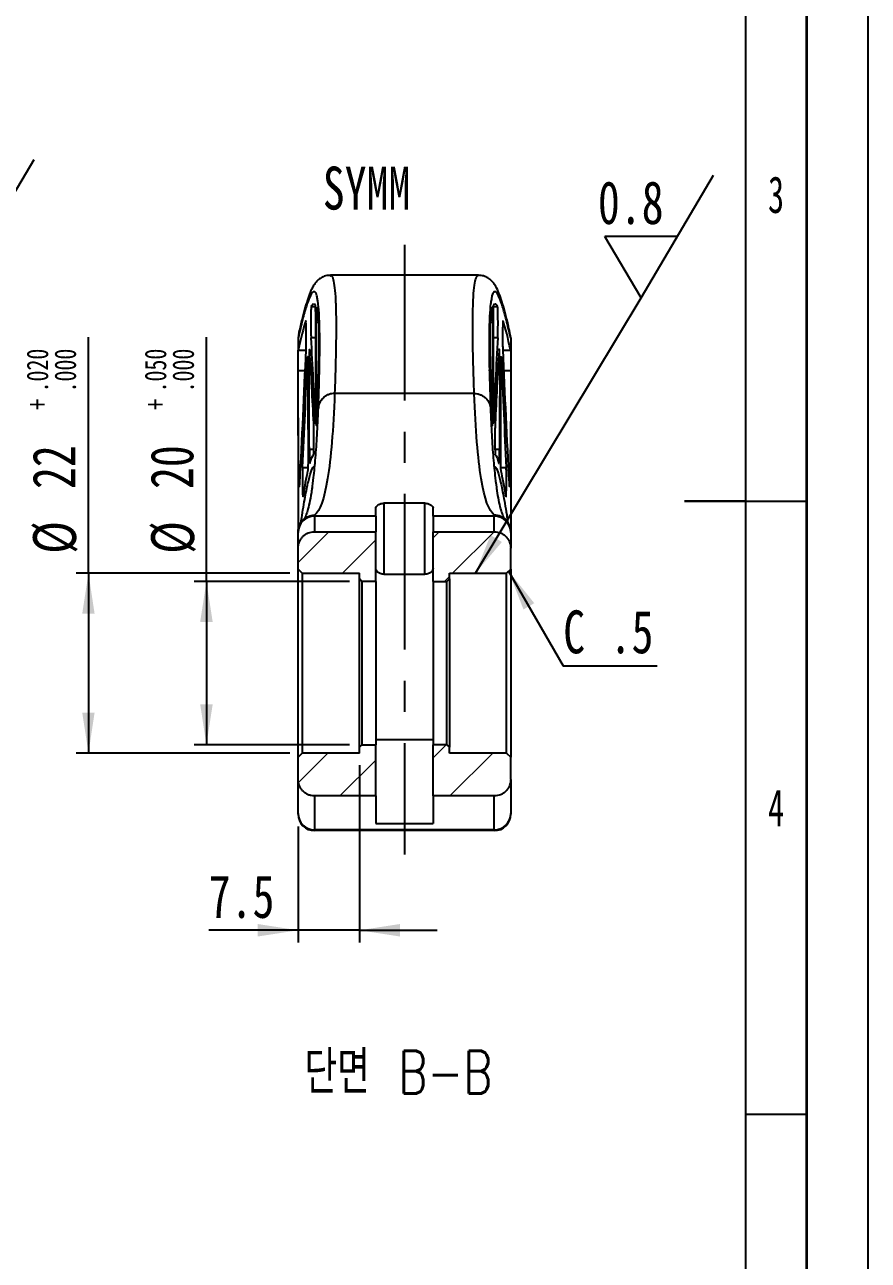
# Model space of a CAD drawing. Header units: millimetres. Extents: x 0 to 420, y -75 to 415.
# Drawn here: x 351.2 to 420, y 87.6 to 188.4 of the extents above; entities that cross this region are included whole.
import ezdxf

# ---------------------------------------------------------------- set-up
doc = ezdxf.new("R2010")
doc.units = ezdxf.units.MM
doc.linetypes.add('CENTERX2', pattern=[20.32, 12.7, -2.54, 2.54, -2.54])
for name, color, linetype in [('SLD-0', 179, 'Continuous'), ('가는실선', 7, 'Continuous'), ('중심선', 1, 'CENTERX2'), ('치수선', 104, 'Continuous')]:
    doc.layers.add(name, color=color, linetype=linetype)
for name, color, linetype, lineweight in [('도면층1', 4, 'Continuous', 35), ('도면층2', 3, 'Continuous', 25), ('도면층3', 5, 'Continuous', 25)]:
    doc.layers.add(name, color=color, linetype=linetype, lineweight=lineweight)
doc.styles.add('SLDTEXTSTYLE0', font='TXT', dxfattribs={"width": 0.75})
doc.styles.add('SLDTEXTSTYLE6', font='TXT', dxfattribs={"width": 0.638186})
doc.styles.add('SLDTEXTSTYLE7', font='TXT', dxfattribs={"width": 0.75, "bigfont": 'bigfont'})
doc.dimstyles.new('SLDDIMSTYLE3', dxfattribs={"dimtxt": 3.5, "dimasz": 3.302, "dimexe": 0, "dimexo": 0.0625, "dimgap": 0.875, "dimtad": 1, "dimdec": 3, "dimlfac": 1.5, "dimrnd": 1e-09, "dimzin": 12, "dimdsep": 46, "dimtxsty": 'SLDTEXTSTYLE0', "dimsah": 1, "dimcen": 0.09, "dimadec": 0, "dimazin": 3, "dimtfac": 1, "dimtdec": 3, "dimtmove": 0, "dimatfit": 0, "dimfxl": 1, "dimfrac": 2, "dimtolj": 1, "dimtzin": 12, "dimarcsym": 0})
doc.dimstyles.new('SLDDIMSTYLE6', dxfattribs={"dimtxt": 0.18, "dimasz": 3.302, "dimexe": 0, "dimexo": 0.0625, "dimgap": 0, "dimtad": 0, "dimtih": 1, "dimtoh": 1, "dimdec": 0, "dimrnd": 1e-09, "dimzin": 0, "dimdsep": 46, "dimtxsty": 'Standard', "dimsah": 1, "dimcen": 0.09, "dimadec": 0, "dimazin": 0, "dimtfac": 3.302, "dimtdec": 0, "dimtofl": 0, "dimtmove": 0, "dimatfit": 3, "dimfxl": 1, "dimfrac": 2, "dimtolj": 1, "dimtzin": 0, "dimarcsym": 0})
doc.dimstyles.new('SLDDIMSTYLE7', dxfattribs={"dimtxt": 3.5, "dimasz": 3.302, "dimexe": 0, "dimexo": 0.0625, "dimgap": 0.875, "dimtad": 1, "dimdec": 3, "dimlfac": 1.5, "dimrnd": 1e-09, "dimzin": 12, "dimdsep": 46, "dimtxsty": 'SLDTEXTSTYLE0', "dimsah": 1, "dimcen": 0.09, "dimadec": 0, "dimazin": 3, "dimtol": 1, "dimtp": 0.02, "dimtfac": 1, "dimtdec": 3, "dimtofl": 0, "dimtmove": 0, "dimatfit": 3, "dimfxl": 1, "dimfrac": 2, "dimtolj": 1, "dimtzin": 4, "dimarcsym": 0})
doc.dimstyles.new('SLDDIMSTYLE8', dxfattribs={"dimtxt": 3.5, "dimasz": 3.302, "dimexe": 0, "dimexo": 0.0625, "dimgap": 0.875, "dimtad": 1, "dimdec": 3, "dimlfac": 1.5, "dimrnd": 1e-09, "dimzin": 12, "dimdsep": 46, "dimtxsty": 'SLDTEXTSTYLE0', "dimsah": 1, "dimcen": 0.09, "dimadec": 0, "dimazin": 3, "dimtol": 1, "dimtp": 0.05, "dimtfac": 1, "dimtdec": 3, "dimtofl": 0, "dimtmove": 0, "dimatfit": 3, "dimfxl": 1, "dimfrac": 2, "dimtolj": 1, "dimtzin": 4, "dimarcsym": 0})

# ---------------------------------------------------------------- blocks, each defined once
blk = doc.blocks.new('SW_SFSYMBOL_0')
at = {"layer": '가는실선', "color": 0}
for p, q in [((0, 0), (5.9, 10)), ((0, 0), (-2.95, 5)), ((2.95, 5), (-2.95, 5))]:
    blk.add_line(p, q, dxfattribs=at)
at = {"layer": '가는실선', "color": 0, "insert": (-3.52, 9.51), "char_height": 3.5, "attachment_point": 1, "style": 'SLDTEXTSTYLE0'}
blk.add_mtext('0.8', dxfattribs=at)
blk = doc.blocks.new('_D_26')
at = {"layer": '치수선', "transparency": 16777216}
for p, q in [((378.5, 127.96), (378.5, 113.5)), ((373.5, 122.96), (373.5, 113.5)), ((373.5, 114.5), (366.21, 114.5)), ((378.5, 114.5), (373.5, 114.5)), ((378.5, 114.5), (384.85, 114.5))]:
    blk.add_line(p, q, dxfattribs=at)
for points in [[(373.5, 114.5), (370.2, 115.01), (370.2, 113.99)], [(378.5, 114.5), (381.8, 113.99), (381.8, 115.01)]]:
    blk.add_solid(points, dxfattribs=at)
at = {"layer": '치수선', "transparency": 16777216, "insert": (366.21, 119.01), "char_height": 3.5, "attachment_point": 1, "style": 'SLDTEXTSTYLE0'}
blk.add_mtext('7.5', dxfattribs=at)
blk = doc.blocks.new('_D_27')
at = {"layer": '치수선', "transparency": 16777216}
for p, q in [((356.4, 143.63), (356.4, 162.9)), ((372.83, 143.63), (355.4, 143.63)), ((356.4, 143.63), (356.4, 128.96)), ((372.83, 128.96), (355.4, 128.96))]:
    blk.add_line(p, q, dxfattribs=at)
for points in [[(356.4, 143.63), (355.89, 140.33), (356.9, 140.33)], [(356.4, 128.96), (356.9, 132.26), (355.89, 132.26)]]:
    blk.add_solid(points, dxfattribs=at)
at = {"layer": '치수선', "transparency": 16777216, "attachment_point": 1, "rotation": 90, "style": 'SLDTEXTSTYLE0'}
for s, insert, char_height in [('.020', (351.36, 158.38), 1.75), ('.000', (353.63, 158.38), 1.75), ('+', (351.36, 156.96), 1.75), ('22', (351.83, 150.5), 3.5), ('%%c', (351.88, 145.22), 3.5)]:
    blk.add_mtext(s, dxfattribs=dict(at, insert=insert, char_height=char_height))
blk = doc.blocks.new('_D_28')
at = {"layer": '치수선', "transparency": 16777216}
for p, q in [((366.02, 142.96), (366.02, 162.9)), ((377.7, 142.96), (365.02, 142.96)), ((366.02, 142.96), (366.02, 129.63)), ((377.7, 129.63), (365.02, 129.63))]:
    blk.add_line(p, q, dxfattribs=at)
for points in [[(366.02, 142.96), (365.51, 139.66), (366.53, 139.66)], [(366.02, 129.63), (366.53, 132.93), (365.51, 132.93)]]:
    blk.add_solid(points, dxfattribs=at)
at = {"layer": '치수선', "transparency": 16777216, "attachment_point": 1, "rotation": 90, "style": 'SLDTEXTSTYLE0'}
for s, insert, char_height in [('.050', (360.99, 158.38), 1.75), ('.000', (363.25, 158.38), 1.75), ('+', (360.99, 156.96), 1.75), ('20', (361.45, 150.5), 3.5), ('%%c', (361.51, 145.22), 3.5)]:
    blk.add_mtext(s, dxfattribs=dict(at, insert=insert, char_height=char_height))
blk = doc.blocks.new('SW_CHAMFER_DIMENSION_1')
at = {"layer": '치수선', "color": 0}
for p, q in [((-4.45, 7.71), (0, 0)), ((0, 0), (7.67, 0))]:
    blk.add_line(p, q, dxfattribs=at)
blk.add_solid([(-4.45, 7.71), (-3.24, 4.59), (-2.36, 5.1)], dxfattribs=at)
at = {"layer": '치수선', "color": 0, "char_height": 3.5, "attachment_point": 1, "style": 'SLDTEXTSTYLE0'}
for s, insert in [('C', (0, 4.51)), ('.5', (3.79, 4.51))]:
    blk.add_mtext(s, dxfattribs=dict(at, insert=insert))
blk = doc.blocks.new('SW_SFSYMBOL_1')
at = {"layer": '가는실선', "color": 0}
for p, q in [((0, 0), (5.9, 10)), ((0, 0), (-2.95, 5)), ((2.95, 5), (-2.95, 5))]:
    blk.add_line(p, q, dxfattribs=at)
at = {"layer": '가는실선', "color": 0, "insert": (-3.52, 9.51), "char_height": 3.5, "attachment_point": 1, "style": 'SLDTEXTSTYLE0'}
blk.add_mtext('0.8', dxfattribs=at)

msp = doc.modelspace()

# ---------------------------------------------------------------- hatches: boundary and pattern name
at = {"layer": '도면층3', "linetype": 'Continuous', "lineweight": 18}
h = msp.add_hatch(dxfattribs=at)
h.set_pattern_fill('ANSI31', color=256, angle=3e-322, style=0)
edge = h.paths.add_edge_path(flags=0)
edge.add_line((373.50121, 145.677033), (373.50121, 143.961279))
edge.add_line((373.50121, 143.961279), (373.834543, 143.627945))
edge.add_line((373.834543, 143.627945), (378.50121, 143.627945))
edge.add_line((378.50121, 143.627945), (378.50121, 143.161279))
edge.add_line((378.50121, 143.161279), (378.70121, 142.961279))
edge.add_line((378.70121, 142.961279), (379.834543, 142.961279))
edge.add_line((379.834543, 142.961279), (379.834543, 147.017096))
edge.add_line((379.834543, 147.017096), (374.834543, 147.017096))
edge.add_spline(control_points=[(374.834543, 147.017096), (374.742991, 147.017096), (374.650952, 147.007516), (374.561361, 146.988668), (374.469681, 146.969381), (374.379557, 146.940171), (374.293986, 146.902029), (374.157038, 146.840988), (374.028811, 146.755276), (373.919966, 146.652156), (373.810685, 146.548624), (373.717889, 146.424665), (373.649227, 146.2907), (373.580478, 146.156561), (373.534006, 146.00867), (373.513604, 145.859327), (373.50536, 145.798982), (373.50121, 145.737938), (373.50121, 145.677033)], knot_values=[0.0122312865, 0.0122312865, 0.0122312865, 0.0122312865, 0.0126459789, 0.0126459789, 0.0126459789, 0.0130675717, 0.0130675717, 0.0130675717, 0.0137482772, 0.0137482772, 0.0137482772, 0.0144317201, 0.0144317201, 0.0144317201, 0.0151160153, 0.0151160153, 0.0151160153, 0.0153910979, 0.0153910979, 0.0153910979, 0.0153910979], weights=[1, 1, 1, 1, 1, 1, 1, 1, 1, 1, 1, 1, 1, 1, 1, 1, 1, 1, 1], degree=3, periodic=0)
h = msp.add_hatch(dxfattribs=at)
h.set_pattern_fill('ANSI31', color=256, angle=3e-322, style=0)
edge = h.paths.add_edge_path(flags=0)
edge.add_line((390.50121, 143.627945), (390.834543, 143.961279))
edge.add_line((390.834543, 143.961279), (390.834543, 145.677033))
edge.add_spline(control_points=[(390.834543, 145.677033), (390.834543, 145.684901), (390.834474, 145.692769), (390.834336, 145.700635), (390.831705, 145.850759), (390.803234, 146.002491), (390.751219, 146.143339), (390.699455, 146.283508), (390.622957, 146.416728), (390.527909, 146.532021), (390.433161, 146.646949), (390.317381, 146.747198), (390.190019, 146.824429), (390.062642, 146.90167), (389.920168, 146.958), (389.774392, 146.988668), (389.684801, 147.007516), (389.592762, 147.017096), (389.50121, 147.017096)], knot_values=[0.0099003746, 0.0099003746, 0.0099003746, 0.0099003746, 0.0099356427, 0.0099356427, 0.0099356427, 0.0106173126, 0.0106173126, 0.0106173126, 0.0112956394, 0.0112956394, 0.0112956394, 0.011971823, 0.011971823, 0.011971823, 0.0126481482, 0.0126481482, 0.0126481482, 0.0130601342, 0.0130601342, 0.0130601342, 0.0130601342], weights=[1, 1, 1, 1, 1, 1, 1, 1, 1, 1, 1, 1, 1, 1, 1, 1, 1, 1, 1], degree=3, periodic=0)
edge.add_line((389.50121, 147.017096), (384.50121, 147.017096))
edge.add_line((384.50121, 147.017096), (384.50121, 142.961279))
edge.add_line((384.50121, 142.961279), (385.634543, 142.961279))
edge.add_line((385.634543, 142.961279), (385.834543, 143.161279))
edge.add_line((385.834543, 143.161279), (385.834543, 143.627945))
edge.add_line((385.834543, 143.627945), (390.50121, 143.627945))
h = msp.add_hatch(dxfattribs=at)
h.set_pattern_fill('ANSI31', color=256, angle=3e-322, style=0)
edge = h.paths.add_edge_path(flags=0)
edge.add_line((373.50121, 128.627945), (373.50121, 126.809378))
edge.add_spline(control_points=[(373.50121, 126.809378), (373.50121, 126.703197), (373.513666, 126.596309), (373.538111, 126.49298), (373.559614, 126.402094), (373.590605, 126.31295), (373.630171, 126.22835), (373.693414, 126.093127), (373.780329, 125.966736), (373.884213, 125.85953), (373.986884, 125.753577), (374.10889, 125.663552), (374.240571, 125.597012), (374.371783, 125.530709), (374.51616, 125.485958), (374.661897, 125.466632), (374.719071, 125.45905), (374.776869, 125.455233), (374.834543, 125.455233)], knot_values=[0.0122339544, 0.0122339544, 0.0122339544, 0.0122339544, 0.0127154776, 0.0127154776, 0.0127154776, 0.0131357564, 0.0131357564, 0.0131357564, 0.0138132658, 0.0138132658, 0.0138132658, 0.0144828292, 0.0144828292, 0.0144828292, 0.0151500957, 0.0151500957, 0.0151500957, 0.0154105248, 0.0154105248, 0.0154105248, 0.0154105248], weights=[1, 1, 1, 1, 1, 1, 1, 1, 1, 1, 1, 1, 1, 1, 1, 1, 1, 1, 1], degree=3, periodic=0)
edge.add_line((374.834543, 125.455233), (379.834543, 125.455233))
edge.add_line((379.834543, 125.455233), (379.834543, 129.627945))
edge.add_line((379.834543, 129.627945), (378.70121, 129.627945))
edge.add_line((378.70121, 129.627945), (378.50121, 129.427945))
edge.add_line((378.50121, 129.427945), (378.50121, 128.961279))
edge.add_line((378.50121, 128.961279), (373.834543, 128.961279))
edge.add_line((373.834543, 128.961279), (373.50121, 128.627945))
h = msp.add_hatch(dxfattribs=at)
h.set_pattern_fill('ANSI31', color=256, angle=3e-322, style=0)
edge = h.paths.add_edge_path(flags=0)
edge.add_spline(control_points=[(389.50121, 125.455233), (389.593889, 125.455233), (389.687081, 125.465159), (389.777685, 125.484662), (389.924336, 125.51623), (390.067483, 125.574067), (390.195043, 125.653008), (390.324021, 125.732828), (390.440737, 125.836464), (390.535558, 125.954852), (390.630339, 126.073188), (390.705919, 126.209525), (390.75637, 126.352498), (390.789257, 126.445695), (390.812119, 126.543033), (390.824212, 126.641119), (390.831087, 126.696889), (390.834543, 126.753186), (390.834543, 126.809378)], knot_values=[0.010229862, 0.010229862, 0.010229862, 0.010229862, 0.0106495044, 0.0106495044, 0.0106495044, 0.0113303148, 0.0113303148, 0.0113303148, 0.0120187394, 0.0120187394, 0.0120187394, 0.012706654, 0.012706654, 0.012706654, 0.0131513845, 0.0131513845, 0.0131513845, 0.0134049027, 0.0134049027, 0.0134049027, 0.0134049027], weights=[1, 1, 1, 1, 1, 1, 1, 1, 1, 1, 1, 1, 1, 1, 1, 1, 1, 1, 1], degree=3, periodic=0)
edge.add_line((390.834543, 126.809378), (390.834543, 128.627945))
edge.add_line((390.834543, 128.627945), (390.50121, 128.961279))
edge.add_line((390.50121, 128.961279), (385.834543, 128.961279))
edge.add_line((385.834543, 128.961279), (385.834543, 129.427945))
edge.add_line((385.834543, 129.427945), (385.634543, 129.627945))
edge.add_line((385.634543, 129.627945), (384.50121, 129.627945))
edge.add_line((384.50121, 129.627945), (384.50121, 125.455233))
edge.add_line((384.50121, 125.455233), (389.50121, 125.455233))

# ---------------------------------------------------------------- linework, layer by layer
at = {"color": 7, "linetype": 'Continuous', "lineweight": 25}
for p, q in [((376.122057, 167.89307), (376.127334, 167.894176)), ((388.208288, 167.93755), (376.127334, 167.93755)), ((388.208288, 167.895348), (388.213769, 167.894272)), ((374.567558, 165.394945), (374.919887, 165.394945)), ((374.910608, 165.534663), (374.795756, 165.578711)), ((389.415645, 165.394945), (389.768195, 165.394945)), ((389.540009, 165.578607), (389.425145, 165.534663)), ((375.188851, 164.072956), (374.978402, 164.072956)), ((389.357352, 164.072956), (389.146918, 164.072956)), ((373.549028, 163.114743), (373.50121, 162.838462)), ((373.50121, 162.829011), (373.50121, 161.822774)), ((374.932631, 162.844683), (374.55518, 162.844683)), ((389.780574, 162.844683), (389.403122, 162.844683)), ((390.834543, 162.838462), (390.786522, 163.11592)), ((390.834543, 162.829011), (390.834543, 161.822774)), ((373.50121, 161.81984), (373.50121, 161.822774)), ((373.50121, 160.151711), (373.50121, 161.81984)), ((373.50121, 161.81984), (374.145634, 161.81984)), ((375.260164, 161.899229), (375.259849, 161.900834)), ((389.075895, 161.915895), (389.075589, 161.899229)), ((390.19012, 161.81984), (390.834543, 161.81984)), ((390.834543, 161.81984), (390.834543, 161.822774)), ((390.834543, 161.81984), (390.834543, 160.151711)), ((374.526754, 160.416163), (374.392373, 160.416163)), ((389.943381, 160.416163), (389.808999, 160.416163)), ((373.50121, 156.300937), (373.50121, 160.151711)), ((374.073269, 160.151711), (373.50121, 160.151711)), ((390.834543, 160.151711), (390.262484, 160.151711)), ((390.834543, 160.151711), (390.834543, 156.300937)), ((387.858851, 158.294612), (376.476902, 158.294612)), ((373.50121, 156.300937), (373.50121, 147.028403)), ((374.973385, 157.074288), (375.055336, 157.074288)), ((389.280417, 157.074288), (389.362369, 157.074288)), ((390.834543, 156.300937), (390.834543, 147.028403)), ((374.413657, 153.756191), (374.779445, 153.756191)), ((389.556302, 153.756191), (389.922096, 153.756191)), ((373.86361, 152.250152), (374.321998, 152.250152)), ((374.45033, 152.580163), (374.453842, 152.579379)), ((389.881911, 152.579379), (389.885399, 152.588599)), ((390.013012, 152.250152), (390.472144, 152.250152)), ((373.552414, 151.681736), (373.670737, 151.681736)), ((390.665016, 151.681736), (390.783339, 151.681736)), ((373.89223, 149.870026), (373.902058, 149.880027)), ((383.834543, 149.338406), (380.50121, 149.338406)), ((380.50121, 149.338406), (380.50121, 143.541886)), ((383.834543, 143.541886), (383.834543, 149.338406)), ((390.433695, 149.880027), (390.443523, 149.869092)), ((374.834543, 148.360285), (374.834543, 148.294612)), ((379.834543, 148.294612), (374.834543, 148.294612)), ((374.834543, 148.294612), (374.834543, 148.292021)), ((379.834543, 148.292021), (374.834543, 148.292021)), ((374.834543, 148.292021), (374.834543, 147.017096)), ((379.834543, 148.294612), (379.834543, 148.955164)), ((379.834543, 148.294612), (379.834543, 148.292021)), ((379.834543, 148.292021), (379.834543, 147.017096)), ((384.50121, 148.294612), (384.50121, 148.955164)), ((389.50121, 148.294612), (384.50121, 148.294612)), ((384.50121, 148.294612), (384.50121, 148.292021)), ((389.50121, 148.292021), (384.50121, 148.292021)), ((384.50121, 148.292021), (384.50121, 147.017096)), ((389.50121, 148.294612), (389.50121, 148.360285)), ((389.50121, 148.292021), (389.50121, 148.294612)), ((389.50121, 147.017096), (389.50121, 148.292021)), ((373.50121, 146.961279), (373.50121, 147.028403)), ((373.50121, 145.677033), (373.50121, 146.958976)), ((374.834543, 147.017096), (379.834543, 147.017096)), ((379.834543, 142.961279), (379.834543, 147.017096)), ((384.50121, 147.017096), (389.50121, 147.017096)), ((384.50121, 142.961279), (384.50121, 147.017096)), ((390.834543, 147.028403), (390.834543, 146.961279)), ((390.834543, 146.958976), (390.834543, 145.677033)), ((373.50121, 143.961279), (373.50121, 145.677033)), ((390.834543, 143.961279), (390.834543, 145.677033)), ((373.834543, 143.627945), (373.50121, 143.961279)), ((373.50121, 128.627945), (373.50121, 143.961279)), ((373.834543, 143.627945), (373.834543, 128.961279)), ((373.834543, 143.627945), (378.50121, 143.627945)), ((378.50121, 143.161279), (378.50121, 143.627945)), ((378.70121, 142.961279), (378.50121, 143.161279)), ((378.50121, 129.427945), (378.50121, 143.161279)), ((380.50121, 143.541886), (383.834543, 143.541886)), ((385.834543, 143.161279), (385.634543, 142.961279)), ((385.834543, 143.627945), (390.50121, 143.627945)), ((385.834543, 143.161279), (385.834543, 143.627945)), ((385.834543, 143.161279), (385.834543, 129.427945)), ((390.834543, 143.961279), (390.50121, 143.627945)), ((390.50121, 128.961279), (390.50121, 143.627945)), ((390.834543, 143.961279), (390.834543, 128.627945)), ((379.834543, 142.961279), (378.70121, 142.961279)), ((378.70121, 142.961279), (378.70121, 129.627945)), ((379.834543, 142.961279), (379.834543, 129.627945)), ((384.50121, 142.961279), (384.50121, 129.627945)), ((384.50121, 142.961279), (385.634543, 142.961279)), ((385.634543, 129.627945), (385.634543, 142.961279)), ((378.50121, 129.427945), (378.70121, 129.627945)), ((378.50121, 128.961279), (378.50121, 129.427945)), ((378.70121, 129.627945), (379.834543, 129.627945)), ((384.50121, 130.040724), (379.834543, 130.040724)), ((379.834543, 125.455233), (379.834543, 129.627945)), ((385.634543, 129.627945), (384.50121, 129.627945)), ((384.50121, 125.455233), (384.50121, 129.627945)), ((385.634543, 129.627945), (385.834543, 129.427945)), ((385.834543, 128.961279), (385.834543, 129.427945)), ((373.50121, 128.627945), (373.834543, 128.961279)), ((373.50121, 126.809378), (373.50121, 128.627945)), ((378.50121, 128.961279), (373.834543, 128.961279)), ((390.50121, 128.961279), (385.834543, 128.961279)), ((390.50121, 128.961279), (390.834543, 128.627945)), ((390.834543, 126.809378), (390.834543, 128.627945)), ((373.50121, 124.022233), (373.50121, 126.809378)), ((390.834543, 126.809378), (390.834543, 124.022233)), ((374.834543, 125.455233), (374.834543, 122.69549)), ((379.834543, 125.455233), (374.834543, 125.455233)), ((379.834543, 125.455233), (379.834543, 123.199912)), ((384.50121, 125.455233), (384.50121, 123.199912)), ((389.50121, 125.455233), (384.50121, 125.455233)), ((389.50121, 122.69549), (389.50121, 125.455233)), ((373.50121, 123.961281), (373.50121, 124.022233)), ((390.834543, 124.022233), (390.834543, 123.961281)), ((379.834543, 123.199912), (384.50121, 123.199912)), ((389.50121, 122.69549), (374.834543, 122.69549)), ((374.834543, 122.69549), (374.834543, 122.627948)), ((389.50121, 122.627948), (374.834543, 122.627948)), ((389.50121, 122.627948), (389.50121, 122.69549))]:
    msp.add_line(p, q, dxfattribs=at)
for centre, radius, start, end in [((374.834543, 146.961279), 1.333333, 90, 180), ((374.834399, 146.958832), 1.333189, 89.99381485, 179.99381351), ((389.50121, 146.961279), 1.333333, 0, 90), ((389.501354, 146.958832), 1.333189, 0.00618649, 90.00618515), ((374.831257, 124.025536), 1.330051, 180.14228739, 270.14158416), ((389.504497, 124.025536), 1.330051, 269.85841584, 359.85771261), ((374.834543, 123.961281), 1.333333, 180.00000553, 270.00000553), ((389.50121, 123.961281), 1.333333, 269.99999447, 359.99999447)]:
    msp.add_arc(centre, radius, start, end, dxfattribs=at)
for centre, major_axis, ratio, start_param, end_param in [((-1791.40481, 1018.937901), (0, 49110.227036), 0.0441184413, 4.6948396739, 4.694982461), ((-1791.40481, 958.435749), (0, 49110.227036), 0.0441184413, 4.6960706476, 4.6962131758), ((2555.740563, 958.435749), (0, 49110.227036), 0.0441184413, 1.5869721314, 1.5871146596), ((2555.740563, 1018.937901), (0, 49110.227036), 0.0441184413, 1.5882028462, 1.5883456333), ((-1791.40481, 138.211912), (2166.666667, 0), 0.4451712182, 0.0184145055, 0.0255412007), ((2555.740563, 138.211912), (2166.666667, 0), 0.4451712182, 3.1160514529, 3.1231781481), ((-1791.40481, 214.116774), (2166.666667, 0), 0.7520481313, 6.2444230127, 6.2510997981), ((-1791.40481, 135.292944), (2166.666667, 0), 0.4451712182, 0.0213074423, 0.0274690888), ((-1791.40481, 167.818251), (2166.666667, 0), 0.3591549631, 6.2676898746, 6.2750827523), ((2555.740563, 167.818251), (2166.666667, 0), 0.3591549631, 3.1496952084, 3.1570880862), ((2555.740563, 135.292944), (2166.666667, 0), 0.4451712182, 3.1141235648, 3.1202852113), ((2555.740563, 214.116774), (2166.666667, 0), 0.7520481313, 3.1736781627, 3.1803549481), ((-1791.40481, 210.780161), (2166.666667, 0), 0.7520481313, 6.2472572039, 6.2526489373), ((-1791.40481, -380.469479), (0, 19094.101887), 0.1134730861, 4.7403712022, 4.7407201378), ((2555.740563, -380.469479), (0, 19094.101887), 0.1134730861, 1.5424651694, 1.542814105), ((2555.740563, 210.780161), (2166.666667, 0), 0.7520481313, 3.1721290235, 3.1775207569), ((-1791.40481, -404.120725), (0, 19094.101887), 0.1134730861, 4.7415946202, 4.7419435714), ((-1791.40481, 164.98481), (2166.666667, 0), 0.3591549631, 6.2727404994, 6.2769629623), ((2555.740563, 164.98481), (2166.666667, 0), 0.3591549631, 3.1478149985, 3.152263083), ((2555.740563, -404.120725), (0, 19094.101887), 0.1134730861, 1.5412417357, 1.541590687), ((-1791.40481, -159.156862), (0, 7826.62359), 0.2768328695, 4.7521149705, 4.7527056343), ((2555.740563, -159.156862), (0, 7826.62359), 0.2768328695, 1.5304796729, 1.5310703367)]:
    msp.add_ellipse(centre, major_axis=major_axis, ratio=ratio, start_param=start_param, end_param=end_param, dxfattribs=at)
for points, knots in [([(376.121636, 167.924108), (376.026351, 167.925834), (375.765903, 167.93055), (375.426859, 167.776344), (375.144164, 167.58126), (374.934424, 167.359531), (374.75527, 167.106669), (374.56709, 166.754502), (374.368414, 166.2635), (374.145192, 165.577211), (373.908969, 164.719921), (373.706226, 163.910506), (373.572706, 163.308138), (373.530554, 163.117971)], [0, 0, 0, 0, 0.0242278724, 0.0662234773, 0.1098944184, 0.1605004256, 0.2253552766, 0.3171576373, 0.4678084743, 0.6224482111, 0.7707158562, 0.9276152544, 1, 1, 1, 1]), ([(376.127334, 167.894176), (376.153434, 167.905196), (376.247141, 167.94476), (376.365474, 167.637137), (376.483162, 166.981929), (376.558812, 165.96057), (376.597142, 164.594814), (376.596107, 162.863698), (376.559766, 160.799369), (376.50452, 159.129427), (376.476902, 158.294612)], [0, 0, 0, 0, 0.0528312567, 0.1896763581, 0.3238163886, 0.4580052124, 0.5921452537, 0.7280798913, 0.8640652835, 1, 1, 1, 1]), ([(387.858851, 158.294612), (387.831486, 159.121047), (387.776745, 160.774219), (387.740182, 162.822596), (387.738162, 164.559961), (387.775859, 165.943946), (387.852455, 166.984494), (387.971101, 167.640261), (388.089849, 167.943682), (388.182273, 167.905964), (388.208288, 167.895348)], [0, 0, 0, 0, 0.1345140149, 0.2690771314, 0.4035910703, 0.5399143744, 0.6762888839, 0.8126121762, 0.9472557783, 1, 1, 1, 1]), ([(390.805109, 163.119168), (390.756643, 163.336635), (390.619938, 163.950022), (390.411209, 164.780249), (390.174294, 165.632702), (389.939487, 166.342424), (389.726281, 166.850807), (389.507194, 167.224217), (389.281188, 167.497008), (389.017615, 167.712145), (388.66865, 167.899185), (388.362874, 167.926471), (388.219907, 167.939229)], [0, 0, 0, 0, 0.0835880533, 0.2357677894, 0.3894438084, 0.5466620866, 0.713262539, 0.8133726035, 0.8723999724, 0.920230997, 0.9627034675, 1, 1, 1, 1]), ([(375.084695, 165.927827), (375.066754, 166.045805), (375.012213, 166.404443), (374.878152, 166.622122), (374.685241, 166.602864), (374.45032, 166.212999), (374.174783, 165.461543), (373.861763, 164.371641), (373.621379, 163.343156), (373.50121, 162.829011)], [0, 0, 0, 0, 0.0750534728, 0.2281528664, 0.3813088038, 0.5344082686, 0.689585869, 0.84482224, 1, 1, 1, 1]), ([(390.834543, 162.829011), (390.716254, 163.33542), (390.479632, 164.348423), (390.170722, 165.42956), (389.895618, 166.189996), (389.658676, 166.595252), (389.462079, 166.629233), (389.321268, 166.398128), (389.262267, 166.011771), (389.240321, 165.868061)], [0, 0, 0, 0, 0.1505694847, 0.3011940187, 0.4517633553, 0.6043636384, 0.7570214195, 0.9096216282, 1, 1, 1, 1]), ([(374.567558, 165.394945), (374.563755, 165.388681), (374.560069, 165.357896), (374.552935, 165.247338), (374.549683, 165.170533), (374.543836, 164.974288), (374.541395, 164.859922), (374.537513, 164.599848), (374.53617, 164.460586), (374.53471, 164.165641), (374.534628, 164.016959), (374.535761, 163.71998), (374.536951, 163.578435), (374.540541, 163.31247), (374.542864, 163.193841), (374.548485, 162.988444), (374.551671, 162.905825), (374.55518, 162.844683)], [0, 0, 0, 0, 0.125, 0.125, 0.25, 0.25, 0.375, 0.375, 0.5, 0.5, 0.625, 0.625, 0.75, 0.75, 0.875, 0.875, 1, 1, 1, 1]), ([(374.933629, 164.142947), (374.933698, 164.232033), (374.933611, 164.320002), (374.93314, 164.493798), (374.932748, 164.580559), (374.931679, 164.746459), (374.931008, 164.825503), (374.929388, 164.975824), (374.928434, 165.047238), (374.925268, 165.240225), (374.922668, 165.345636), (374.916969, 165.489846), (374.913819, 165.530378), (374.910608, 165.534663)], [0, 0, 0, 0, 0.125, 0.125, 0.25, 0.25, 0.375, 0.375, 0.5, 0.5, 0.75, 0.75, 1, 1, 1, 1]), ([(375.0005, 165.346093), (374.999132, 165.350174), (374.997776, 165.345538), (374.995084, 165.319548), (374.993735, 165.297822), (374.991141, 165.238346), (374.989899, 165.200921), (374.987527, 165.11083), (374.986393, 165.057666), (374.983311, 164.881607), (374.981605, 164.737398), (374.979226, 164.422601), (374.978527, 164.249118), (374.978402, 164.072956)], [0, 0, 0, 0, 0.125, 0.125, 0.25, 0.25, 0.375, 0.375, 0.5, 0.5, 0.75, 0.75, 1, 1, 1, 1]), ([(375.143596, 157.012835), (375.170891, 157.832703), (375.225493, 159.472738), (375.262005, 161.505061), (375.264681, 163.23416), (375.226023, 164.597158), (375.167127, 165.50659), (375.105562, 165.821196), (375.084695, 165.927827)], [0, 0, 0, 0, 0.1802679604, 0.3606014407, 0.5408692896, 0.7235516161, 0.9063022709, 1, 1, 1, 1]), ([(389.240321, 165.868061), (389.224268, 165.785921), (389.167962, 165.497808), (389.112272, 164.639202), (389.071681, 163.296387), (389.072944, 161.567776), (389.10909, 159.511273), (389.164472, 157.845543), (389.192158, 157.012835)], [0, 0, 0, 0, 0.0733326633, 0.2572198013, 0.4410396185, 0.6273363523, 0.8137031459, 1, 1, 1, 1]), ([(389.357352, 164.072956), (389.357289, 164.161037), (389.357087, 164.247262), (389.356418, 164.416155), (389.355943, 164.499688), (389.354749, 164.658158), (389.354035, 164.732907), (389.352377, 164.873513), (389.351425, 164.939605), (389.348346, 165.1158), (389.34591, 165.208436), (389.340756, 165.326923), (389.337989, 165.354254), (389.335253, 165.346093)], [0, 0, 0, 0, 0.125, 0.125, 0.25, 0.25, 0.375, 0.375, 0.5, 0.5, 0.75, 0.75, 1, 1, 1, 1]), ([(389.425145, 165.534663), (389.42354, 165.532521), (389.421971, 165.521564), (389.418903, 165.48274), (389.417387, 165.454412), (389.41452, 165.382028), (389.41317, 165.338279), (389.410632, 165.235748), (389.409442, 165.17654), (389.406274, 164.983678), (389.404612, 164.829492), (389.402482, 164.499721), (389.401987, 164.321119), (389.402124, 164.142947)], [0, 0, 0, 0, 0.125, 0.125, 0.25, 0.25, 0.375, 0.375, 0.5, 0.5, 0.75, 0.75, 1, 1, 1, 1]), ([(389.780574, 162.844683), (389.784082, 162.905825), (389.787249, 162.987842), (389.792885, 163.193587), (389.7952, 163.311742), (389.798799, 163.578033), (389.799988, 163.719237), (389.801125, 164.016423), (389.801045, 164.164981), (389.799588, 164.459974), (389.798246, 164.59934), (389.79437, 164.85932), (389.791924, 164.973957), (389.786088, 165.17004), (389.782824, 165.247163), (389.775708, 165.357615), (389.771998, 165.388681), (389.768195, 165.394945)], [0, 0, 0, 0, 0.125, 0.125, 0.25, 0.25, 0.375, 0.375, 0.5, 0.5, 0.625, 0.625, 0.75, 0.75, 0.875, 0.875, 1, 1, 1, 1]), ([(374.146683, 161.844408), (374.150238, 161.946283), (374.157348, 162.150035), (374.163108, 162.573517), (374.164353, 163.026366), (374.160683, 163.467917), (374.152562, 163.847491), (374.14084, 164.11603), (374.129585, 164.23918), (374.122764, 164.234938), (374.120802, 164.233718)], [0, 0, 0, 0, 0.1350848274, 0.2701715863, 0.4052135349, 0.5402225235, 0.6752415257, 0.8103093911, 0.9454447629, 1, 1, 1, 1]), ([(375.190735, 161.513162), (375.191883, 161.564056), (375.192917, 161.636856), (375.194772, 161.826229), (375.195541, 161.937632), (375.196775, 162.193426), (375.197208, 162.331047), (375.197713, 162.624701), (375.197772, 162.77321), (375.197503, 163.071957), (375.197183, 163.214791), (375.196164, 163.485314), (375.195491, 163.606523), (375.193814, 163.818675), (375.192848, 163.904706), (375.190669, 164.034866), (375.189503, 164.076151), (375.18827, 164.092987)], [0, 0, 0, 0, 0.125, 0.125, 0.25, 0.25, 0.375, 0.375, 0.5, 0.5, 0.625, 0.625, 0.75, 0.75, 0.875, 0.875, 1, 1, 1, 1]), ([(389.147483, 164.092987), (389.14625, 164.076151), (389.14509, 164.03515), (389.142907, 163.904862), (389.141944, 163.81912), (389.140264, 163.6068), (389.139591, 163.485831), (389.138572, 163.2152), (389.138251, 163.072462), (389.137981, 162.77373), (389.13804, 162.625129), (389.138543, 162.331624), (389.138977, 162.193741), (389.140209, 161.938189), (389.140981, 161.826425), (389.142831, 161.637299), (389.14387, 161.564056), (389.145018, 161.513162)], [0, 0, 0, 0, 0.125, 0.125, 0.25, 0.25, 0.375, 0.375, 0.5, 0.5, 0.625, 0.625, 0.75, 0.75, 0.875, 0.875, 1, 1, 1, 1]), ([(390.214984, 164.227023), (390.21164, 164.226634), (390.203412, 164.225677), (390.191309, 164.051688), (390.180476, 163.749308), (390.17355, 163.34686), (390.171245, 162.896254), (390.17386, 162.448937), (390.180243, 162.084048), (390.186468, 161.915058), (390.189071, 161.844408)], [0, 0, 0, 0, 0.0925828124, 0.2277647616, 0.3629221388, 0.4980171423, 0.6330464471, 0.7680344031, 0.9030223931, 1, 1, 1, 1]), ([(374.420119, 161.856331), (374.415802, 161.815786), (374.411772, 161.748884), (374.406275, 161.611194), (374.404579, 161.560102), (374.401453, 161.447855), (374.400012, 161.386099), (374.397471, 161.25484), (374.396378, 161.185976), (374.394543, 161.041916), (374.393796, 160.965911), (374.392165, 160.734792), (374.391861, 160.575238), (374.392373, 160.416163)], [0, 0, 0, 0, 0.25, 0.25, 0.375, 0.375, 0.5, 0.5, 0.625, 0.625, 0.75, 0.75, 1, 1, 1, 1]), ([(374.444478, 161.784583), (374.440547, 161.841678), (374.435672, 161.912484), (374.430532, 161.890325), (374.429536, 161.886034)], [0, 0, 0, 0, 0.8063691504, 1, 1, 1, 1]), ([(389.90624, 161.899249), (389.906208, 161.899443), (389.902079, 161.924496), (389.896834, 161.866658), (389.892162, 161.797673), (389.891275, 161.784583)], [0, 0, 0, 0, 0.0062573149, 0.8114271815, 1, 1, 1, 1]), ([(389.943381, 160.416163), (389.943864, 160.566547), (389.943629, 160.71552), (389.941722, 161.010628), (389.940104, 161.148454), (389.935551, 161.404627), (389.932744, 161.51577), (389.926087, 161.704157), (389.922423, 161.776105), (389.918432, 161.825813)], [0, 0, 0, 0, 0.25, 0.25, 0.5, 0.5, 0.75, 0.75, 1, 1, 1, 1]), ([(390.059641, 161.292409), (390.059244, 161.294401), (390.054375, 161.318871), (390.044947, 161.223311), (390.033255, 161.002605), (390.02458, 160.649389), (390.020975, 160.33182), (390.020231, 160.149719), (390.020091, 160.115498)], [0, 0, 0, 0, 0.0205243095, 0.2520734198, 0.4836142786, 0.715085558, 0.9464573828, 1, 1, 1, 1]), ([(374.266943, 161.263746), (374.264193, 161.242614), (374.261551, 161.212447), (374.25648, 161.134764), (374.254034, 161.086789), (374.25176, 161.030783)], [0, 0, 0, 0, 0.5, 0.5, 1, 1, 1, 1]), ([(374.315662, 160.115498), (374.31473, 160.262624), (374.312866, 160.556875), (374.304763, 160.929641), (374.293729, 161.184478), (374.283518, 161.305575), (374.277559, 161.286609), (374.27611, 161.281997)], [0, 0, 0, 0, 0.2313492618, 0.4626964475, 0.6941001458, 0.9256039914, 1, 1, 1, 1]), ([(389.11584, 160.142804), (389.114928, 160.193471), (389.113995, 160.245243), (389.113104, 160.220212), (389.113085, 160.219677)], [0, 0, 0, 0, 0.97863216922, 1, 1, 1, 1]), ([(376.47681, 158.294612), (376.366636, 155.328726), (376.178074, 153.01495), (375.631632, 149.691552), (375.27579, 148.694204), (374.834543, 148.360285)], [0, 0, 0, 0, 0.5, 0.5, 1, 1, 1, 1]), ([(376.47681, 158.294612), (376.388605, 158.294853), (376.301876, 158.286758), (376.13125, 158.254577), (376.046467, 158.230095), (375.884829, 158.166029), (375.808172, 158.126764), (375.663113, 158.033893), (375.594457, 157.979803), (375.409929, 157.802479), (375.310656, 157.659409), (375.178021, 157.350664), (375.143095, 157.180085), (375.143596, 157.012835)], [0, 0, 0, 0, 0.125, 0.125, 0.25, 0.25, 0.375, 0.375, 0.5, 0.5, 0.75, 0.75, 1, 1, 1, 1]), ([(387.858944, 158.294612), (387.947149, 158.294853), (388.033878, 158.286758), (388.204503, 158.254577), (388.289286, 158.230095), (388.450925, 158.166029), (388.527581, 158.126764), (388.67264, 158.033893), (388.741296, 157.979803), (388.925824, 157.802479), (389.025098, 157.659409), (389.157732, 157.350664), (389.192658, 157.180085), (389.192158, 157.012835)], [0, 0, 0, 0, 0.125, 0.125, 0.25, 0.25, 0.375, 0.375, 0.5, 0.5, 0.75, 0.75, 1, 1, 1, 1]), ([(389.50121, 148.360285), (389.059964, 148.694204), (388.704117, 149.691554), (388.157669, 153.01503), (387.969117, 155.328726), (387.858944, 158.294612)], [0, 0, 0, 0, 0.5, 0.5, 1, 1, 1, 1]), ([(374.636777, 150.505203), (374.680125, 150.804041), (374.78764, 151.545243), (374.923942, 153.014401), (375.053104, 154.854716), (375.113432, 156.293462), (375.143596, 157.012835)], [0, 0, 0, 0, 0.1834172009, 0.4549269745, 0.727463479, 1, 1, 1, 1]), ([(374.894515, 155.972392), (374.89635, 155.928038), (374.898239, 155.896641), (374.902118, 155.858875), (374.904118, 155.852931), (374.908007, 155.867407), (374.909946, 155.887875), (374.913651, 155.954026), (374.915399, 155.999007), (374.918691, 156.112909), (374.920203, 156.181093), (374.922871, 156.334884), (374.924053, 156.422365), (374.926939, 156.70101), (374.928054, 156.913771), (374.928222, 157.131711)], [0, 0, 0, 0, 0.125, 0.125, 0.25, 0.25, 0.375, 0.375, 0.5, 0.5, 0.625, 0.625, 0.75, 0.75, 1, 1, 1, 1]), ([(374.973385, 157.074288), (374.973276, 156.923063), (374.973579, 156.774994), (374.975005, 156.485178), (374.976087, 156.351596), (374.978979, 156.10709), (374.980707, 156.003053), (374.98471, 155.831412), (374.986873, 155.768642), (374.98919, 155.728921)], [0, 0, 0, 0, 0.25, 0.25, 0.5, 0.5, 0.75, 0.75, 1, 1, 1, 1]), ([(389.192158, 157.012835), (389.22228, 156.294648), (389.282524, 154.858274), (389.411577, 153.014407), (389.553696, 151.492227), (389.668365, 150.707124), (389.718275, 150.365401)], [0, 0, 0, 0, 0.2647289654, 0.5294579148, 0.7951922661, 1, 1, 1, 1]), ([(389.347868, 155.754135), (389.350035, 155.800805), (389.35204, 155.867734), (389.355714, 156.041789), (389.357303, 156.145357), (389.361233, 156.50041), (389.362576, 156.786489), (389.362369, 157.074288)], [0, 0, 0, 0, 0.25, 0.25, 0.5, 0.5, 1, 1, 1, 1]), ([(389.407531, 157.131711), (389.407905, 156.982697), (389.408654, 156.684668), (389.413006, 156.294568), (389.419253, 156.012374), (389.425735, 155.863305), (389.429899, 155.872763), (389.431334, 155.876023)], [0, 0, 0, 0, 0.2209306204, 0.4418606506, 0.6628073376, 0.883787335, 1, 1, 1, 1]), ([(374.758919, 153.292008), (374.76218, 153.294685), (374.765349, 153.322615), (374.771404, 153.428058), (374.774169, 153.503458), (374.779094, 153.697043), (374.781155, 153.811402), (374.784419, 154.071195), (374.785559, 154.21158), (374.786821, 154.508133), (374.786919, 154.658646), (374.786047, 154.958333), (374.785093, 155.101911), (374.782179, 155.370762), (374.780271, 155.491145), (374.775622, 155.698656), (374.772989, 155.781507), (374.770034, 155.843219)], [0, 0, 0, 0, 0.125, 0.125, 0.25, 0.25, 0.375, 0.375, 0.5, 0.5, 0.625, 0.625, 0.75, 0.75, 0.875, 0.875, 1, 1, 1, 1]), ([(374.994725, 155.694807), (374.995223, 155.690751), (374.997624, 155.671194), (374.999923, 155.721106), (375.001744, 155.760667)], [0, 0, 0, 0, 0.2073851355, 1, 1, 1, 1]), ([(389.334009, 155.760667), (389.336283, 155.709993), (389.338607, 155.658219), (389.340986, 155.683254), (389.341037, 155.683787)], [0, 0, 0, 0, 0.978728623, 1, 1, 1, 1]), ([(389.565719, 155.843219), (389.562765, 155.781507), (389.560124, 155.698511), (389.555462, 155.4901), (389.553568, 155.370452), (389.550649, 155.100675), (389.549703, 154.957907), (389.548833, 154.657347), (389.548933, 154.507631), (389.550202, 154.210369), (389.551338, 154.070679), (389.554613, 153.810407), (389.556668, 153.696588), (389.561604, 153.502778), (389.564361, 153.427738), (389.570428, 153.322313), (389.573574, 153.294684), (389.576834, 153.292008)], [0, 0, 0, 0, 0.125, 0.125, 0.25, 0.25, 0.375, 0.375, 0.5, 0.5, 0.625, 0.625, 0.75, 0.75, 0.875, 0.875, 1, 1, 1, 1]), ([(374.303896, 151.98298), (374.306465, 151.994235), (374.308953, 152.013682), (374.313778, 152.068289), (374.316138, 152.103939), (374.320572, 152.189559), (374.322639, 152.239119), (374.326476, 152.351579), (374.328257, 152.415107), (374.331371, 152.550599), (374.332726, 152.623002), (374.335026, 152.777286), (374.335956, 152.858548), (374.338012, 153.106435), (374.338446, 153.282337), (374.337872, 153.455463)], [0, 0, 0, 0, 0.125, 0.125, 0.25, 0.25, 0.375, 0.375, 0.5, 0.5, 0.625, 0.625, 0.75, 0.75, 1, 1, 1, 1]), ([(374.413657, 153.756191), (374.414135, 153.605779), (374.415296, 153.462433), (374.418977, 153.189885), (374.421392, 153.068356), (374.427358, 152.854808), (374.430741, 152.768791), (374.438289, 152.638278), (374.442243, 152.59745), (374.446371, 152.581047)], [0, 0, 0, 0, 0.25, 0.25, 0.5, 0.5, 0.75, 0.75, 1, 1, 1, 1]), ([(389.89416, 152.611756), (389.897803, 152.644306), (389.901232, 152.695864), (389.907658, 152.836417), (389.910552, 152.923647), (389.918012, 153.227735), (389.921236, 153.485186), (389.922096, 153.756191)], [0, 0, 0, 0, 0.25, 0.25, 0.5, 0.5, 1, 1, 1, 1]), ([(389.997881, 153.455463), (389.997594, 153.368901), (389.997557, 153.282816), (389.997964, 153.111561), (389.998415, 153.025505), (389.999791, 152.859084), (390.000706, 152.779089), (390.002986, 152.625451), (390.004367, 152.551368), (390.007478, 152.415807), (390.009217, 152.353546), (390.013069, 152.240257), (390.015167, 152.189909), (390.02177, 152.062157), (390.02672, 152.005489), (390.031857, 151.98298)], [0, 0, 0, 0, 0.125, 0.125, 0.25, 0.25, 0.375, 0.375, 0.5, 0.5, 0.625, 0.625, 0.75, 0.75, 1, 1, 1, 1]), ([(373.731098, 147.748489), (373.760184, 147.945766), (373.895669, 148.864687), (374.109769, 150.057021), (374.373451, 151.329069), (374.601884, 152.068337), (374.759613, 152.3813), (374.828356, 152.282077), (374.843693, 152.25994)], [0, 0, 0, 0, 0.0591450755, 0.2754997045, 0.4916963565, 0.7138399858, 0.9361551232, 1, 1, 1, 1]), ([(373.86361, 152.250152), (373.859806, 152.17058), (373.856506, 152.077556), (373.850905, 151.865096), (373.848685, 151.747947), (373.845561, 151.500577), (373.844658, 151.369508), (373.844272, 151.108368), (373.84479, 150.975156), (373.847168, 150.722448), (373.849063, 150.599169), (373.853993, 150.376373), (373.857081, 150.274104), (373.864132, 150.100249), (373.868108, 150.027903), (373.876673, 149.918061), (373.881152, 149.881455), (373.885828, 149.863511)], [0, 0, 0, 0, 0.125, 0.125, 0.25, 0.25, 0.375, 0.375, 0.5, 0.5, 0.625, 0.625, 0.75, 0.75, 0.875, 0.875, 1, 1, 1, 1]), ([(389.491692, 152.264574), (389.505589, 152.284909), (389.571389, 152.381191), (389.722577, 152.093163), (389.946731, 151.392018), (390.210709, 150.139681), (390.431409, 148.91991), (390.572399, 147.964425), (390.60412, 147.749456)], [0, 0, 0, 0, 0.05795896659, 0.27442512478, 0.49073312021, 0.71299493705, 0.93542826131, 1, 1, 1, 1]), ([(390.449607, 149.862322), (390.454301, 149.879431), (390.4588, 149.915348), (390.467413, 150.024105), (390.471414, 150.09604), (390.478517, 150.269422), (390.481631, 150.371574), (390.486608, 150.594452), (390.488526, 150.717886), (390.490942, 150.971103), (390.491475, 151.104683), (390.491112, 151.366578), (390.490215, 151.498153), (390.487097, 151.746306), (390.484872, 151.864023), (390.479264, 152.077051), (390.475958, 152.170348), (390.472144, 152.250152)], [0, 0, 0, 0, 0.125, 0.125, 0.25, 0.25, 0.375, 0.375, 0.5, 0.5, 0.625, 0.625, 0.75, 0.75, 0.875, 0.875, 1, 1, 1, 1]), ([(373.552414, 151.681736), (373.553618, 151.572321), (373.555342, 151.469063), (373.559793, 151.274462), (373.562537, 151.183391), (373.568743, 151.023688), (373.572292, 150.952797), (373.579885, 150.837065), (373.583919, 150.791762), (373.588196, 150.759428)], [0, 0, 0, 0, 0.25, 0.25, 0.5, 0.5, 0.75, 0.75, 1, 1, 1, 1]), ([(390.701418, 150.971849), (390.704798, 150.906292), (390.708422, 150.852628), (390.716142, 150.768265), (390.720263, 150.73786), (390.728556, 150.703891), (390.732832, 150.699759), (390.741285, 150.718038), (390.745419, 150.739984), (390.753497, 150.809617), (390.757368, 150.856993), (390.76452, 150.973125), (390.767875, 151.043377), (390.776665, 151.278276), (390.781025, 151.47141), (390.783339, 151.681736)], [0, 0, 0, 0, 0.125, 0.125, 0.25, 0.25, 0.375, 0.375, 0.5, 0.5, 0.625, 0.625, 0.75, 0.75, 1, 1, 1, 1]), ([(373.603146, 150.713373), (373.603975, 150.710424), (373.610616, 150.686822), (373.621903, 150.772926), (373.630571, 150.911618), (373.634335, 150.971849)], [0, 0, 0, 0, 0.0747234998, 0.5981785897, 1, 1, 1, 1]), ([(374.651622, 150.691045), (374.628993, 150.527851), (374.558309, 150.018094), (374.424625, 149.351772), (374.266963, 148.722885), (374.119975, 148.3052), (374.01907, 148.081004), (373.951928, 147.997689), (373.969918, 148.014928), (373.971817, 148.016748)], [0, 0, 0, 0, 0.0976609518, 0.305056559, 0.5064504853, 0.6788719849, 0.8379696822, 0.982895591, 1, 1, 1, 1]), ([(390.363399, 148.020181), (390.359543, 148.024604), (390.350702, 148.034745), (390.25192, 148.216012), (390.125028, 148.549998), (389.977327, 149.068558), (389.831868, 149.724773), (389.743652, 150.285679), (389.701906, 150.551118)], [0, 0, 0, 0, 0.1195901777, 0.274134717, 0.4436948024, 0.6277850648, 0.8238557874, 1, 1, 1, 1]), ([(379.834543, 148.955164), (379.834543, 149.013869), (379.864531, 149.076157), (379.970628, 149.174561), (380.015627, 149.208201), (380.117178, 149.259507), (380.156219, 149.276778), (380.237168, 149.30247), (380.267585, 149.311034), (380.328724, 149.323359), (380.351602, 149.327406), (380.395832, 149.332859), (380.412448, 149.334597), (380.452135, 149.337384), (380.47588, 149.338406), (380.50121, 149.338406)], [0, 0, 0, 0, 0.5, 0.5, 0.75, 0.75, 0.875, 0.875, 0.9375, 0.9375, 0.96875, 0.96875, 0.984375, 0.984375, 1, 1, 1, 1]), ([(383.834543, 149.338406), (383.86029, 149.338406), (383.884159, 149.337362), (383.924372, 149.334505), (383.940858, 149.33276), (383.985639, 149.327186), (384.008319, 149.323126), (384.069259, 149.310758), (384.099804, 149.302121), (384.180497, 149.276394), (384.21927, 149.25919), (384.32044, 149.207974), (384.365464, 149.174291), (384.471283, 149.076012), (384.50121, 149.013857), (384.50121, 148.955164)], [0, 0, 0, 0, 0.015625, 0.015625, 0.03125, 0.03125, 0.0625, 0.0625, 0.125, 0.125, 0.25, 0.25, 0.5, 0.5, 1, 1, 1, 1]), ([(373.50121, 147.028403), (373.50121, 147.116411), (373.509846, 147.202943), (373.543683, 147.373176), (373.569295, 147.457758), (373.636162, 147.619051), (373.677081, 147.695546), (373.773752, 147.840308), (373.830021, 147.908847), (374.014394, 148.093119), (374.163013, 148.192328), (374.483622, 148.325167), (374.660969, 148.360392), (374.834543, 148.360285)], [0, 0, 0, 0, 0.125, 0.125, 0.25, 0.25, 0.375, 0.375, 0.5, 0.5, 0.75, 0.75, 1, 1, 1, 1]), ([(390.834543, 147.028403), (390.834543, 147.116411), (390.825907, 147.202943), (390.79207, 147.373176), (390.766458, 147.457758), (390.699591, 147.619051), (390.658672, 147.695546), (390.562001, 147.840308), (390.505732, 147.908847), (390.32136, 148.093119), (390.172741, 148.192328), (389.852131, 148.325167), (389.674784, 148.360392), (389.50121, 148.360285)], [0, 0, 0, 0, 0.125, 0.125, 0.25, 0.25, 0.375, 0.375, 0.5, 0.5, 0.75, 0.75, 1, 1, 1, 1]), ([(373.50121, 145.677033), (373.50121, 145.764088), (373.509805, 145.852371), (373.54376, 146.024097), (373.568851, 146.107408), (373.635176, 146.268957), (373.676844, 146.347531), (373.773154, 146.492786), (373.828056, 146.56036), (374.013543, 146.747516), (374.159953, 146.84639), (374.484986, 146.982268), (374.660383, 147.017096), (374.834543, 147.017096)], [0, 0, 0, 0, 0.125, 0.125, 0.25, 0.25, 0.375, 0.375, 0.5, 0.5, 0.75, 0.75, 1, 1, 1, 1]), ([(389.50121, 147.017096), (389.677683, 147.017096), (389.852966, 146.981385), (390.093788, 146.880657), (390.171704, 146.838669), (390.316994, 146.740647), (390.383997, 146.685117), (390.506898, 146.561223), (390.563031, 146.492221), (390.659302, 146.34685), (390.700119, 146.26996), (390.80023, 146.026454), (390.834543, 145.853016), (390.834543, 145.677033)], [0, 0, 0, 0, 0.25, 0.25, 0.375, 0.375, 0.5, 0.5, 0.625, 0.625, 0.75, 0.75, 1, 1, 1, 1]), ([(380.50121, 143.541886), (380.390598, 143.541886), (380.284335, 143.563501), (380.106615, 143.632725), (380.036183, 143.67882), (379.929524, 143.776663), (379.89294, 143.828297), (379.845254, 143.931442), (379.834543, 143.982046), (379.834543, 144.031399)], [0, 0, 0, 0, 0.25, 0.25, 0.5, 0.5, 0.75, 0.75, 1, 1, 1, 1]), ([(384.50121, 144.031399), (384.50121, 143.982052), (384.49048, 143.93169), (384.443568, 143.829644), (384.406609, 143.777151), (384.300386, 143.679431), (384.230205, 143.63328), (384.0523, 143.563706), (383.945248, 143.541886), (383.834543, 143.541886)], [0, 0, 0, 0, 0.25, 0.25, 0.5, 0.5, 0.75, 0.75, 1, 1, 1, 1]), ([(374.834543, 125.455233), (374.74702, 125.455233), (374.65817, 125.464169), (374.48589, 125.499303), (374.402343, 125.525249), (374.240412, 125.593823), (374.162115, 125.636696), (374.017579, 125.735531), (373.950383, 125.791834), (373.826431, 125.91861), (373.77155, 125.987199), (373.67579, 126.133712), (373.634564, 126.212446), (373.535092, 126.458116), (373.50121, 126.634148), (373.50121, 126.809378)], [0, 0, 0, 0, 0.125, 0.125, 0.25, 0.25, 0.375, 0.375, 0.5, 0.5, 0.625, 0.625, 0.75, 0.75, 1, 1, 1, 1]), ([(390.834543, 126.809378), (390.834543, 126.634258), (390.80007, 126.456101), (390.70057, 126.211198), (390.659966, 126.133693), (390.563984, 125.986887), (390.50798, 125.917144), (390.385317, 125.791873), (390.318338, 125.73561), (390.172793, 125.636152), (390.094721, 125.593545), (389.853091, 125.491267), (389.676314, 125.455233), (389.50121, 125.455233)], [0, 0, 0, 0, 0.25, 0.25, 0.375, 0.375, 0.5, 0.5, 0.625, 0.625, 0.75, 0.75, 1, 1, 1, 1])]:
    msp.add_open_spline(points, degree=3, knots=knots, dxfattribs=at)
for points in [[(374.753621, 165.594871), (374.696418, 165.571614), (374.634396, 165.505022), (374.567558, 165.394945)], [(375.18827, 164.092987), (375.144987, 164.683933), (375.082497, 165.101524), (375.0005, 165.346093)], [(389.335253, 165.346093), (389.253257, 165.101524), (389.190767, 164.683933), (389.147483, 164.092987)], [(389.768195, 165.394945), (389.70143, 165.504901), (389.63947, 165.571468), (389.58232, 165.594795)], [(374.116196, 164.235815), (373.932206, 163.630585), (373.72699, 162.826093), (373.50121, 161.822774)], [(390.834543, 161.822774), (390.608764, 162.826093), (390.403548, 163.630585), (390.219557, 164.235815)], [(373.50121, 162.829011), (373.50121, 162.832173), (373.50121, 162.835349), (373.50121, 162.838462)], [(390.834543, 162.838462), (390.834543, 162.835349), (390.834543, 162.832173), (390.834543, 162.829011)], [(390.083994, 161.030783), (390.080297, 161.121808), (390.076254, 161.19022), (390.071872, 161.236027)], [(375.220643, 160.179094), (375.220398, 160.168818), (375.220154, 160.156722), (375.219913, 160.142804)], [(376.476902, 158.294612), (376.476871, 158.294612), (376.47684, 158.294612), (376.47681, 158.294612)], [(387.858944, 158.294612), (387.858913, 158.294612), (387.858882, 158.294612), (387.858851, 158.294612)], [(389.435189, 155.874182), (389.437275, 155.892613), (389.439292, 155.92535), (389.441238, 155.972392)], [(374.453842, 152.579379), (374.567275, 152.98083), (374.669022, 153.218217), (374.758919, 153.292009)], [(389.576835, 153.292009), (389.666732, 153.218217), (389.768478, 152.98083), (389.881911, 152.579379)], [(373.902058, 149.880027), (374.046724, 150.742775), (374.180827, 151.443742), (374.303896, 151.98298)], [(390.031857, 151.98298), (390.154926, 151.443742), (390.289029, 150.742775), (390.433695, 149.880027)]]:
    msp.add_open_spline(points, degree=3, dxfattribs=at)
at = {"layer": 'SLD-0', "color": 7}
msp.add_line((420, 1), (420, 298), dxfattribs=at)
at = {"layer": '도면층1', "color": 7}
msp.add_line((415, 6), (415, 293), dxfattribs=at)
at = {"layer": '도면층2', "color": 7}
for p, q in [((410, 11), (410, 288)), ((410, 149.5), (405, 149.5)), ((405, 149.5), (415, 149.5)), ((410, 11), (410, 149.5)), ((410, 149.5), (415, 149.5)), ((410, 99.5), (415, 99.5))]:
    msp.add_line(p, q, dxfattribs=at)
at = {"layer": '중심선'}
msp.add_line((382.167795, 170.415866), (382.167795, 120.688929), dxfattribs=at)

# ---------------------------------------------------------------- block references
at = {"layer": '가는실선'}
for name, p in [('SW_SFSYMBOL_0', (346.066198, 167.398009)), ('SW_SFSYMBOL_1', (401.469689, 166.110729))]:
    msp.add_blockref(name, p, dxfattribs=at)
at = {"layer": '치수선'}
msp.add_blockref('SW_CHAMFER_DIMENSION_1', (395.118329, 136.086203), dxfattribs=at)

# ---------------------------------------------------------------- texts
at = {"layer": '도면층2', "color": 7, "char_height": 3, "attachment_point": 2, "style": 'SLDTEXTSTYLE6'}
for s, insert in [('3', (412.478376, 176.023703)), ('4', (412.478376, 125.992203))]:
    msp.add_mtext(s, dxfattribs=dict(at, insert=insert))
at = {"layer": '도면층3', "insert": (381.672043, 104.669992), "char_height": 3.5, "attachment_point": 2, "style": 'SLDTEXTSTYLE7'}
msp.add_mtext('단면 B-B', dxfattribs=at)
at = {"layer": '치수선', "insert": (375.510467, 176.804335), "char_height": 3.5, "attachment_point": 1, "style": 'SLDTEXTSTYLE0'}
msp.add_mtext('SYMM', dxfattribs=at)

# ---------------------------------------------------------------- dimensions: what is measured, and where the dimension line sits
at = {"layer": '치수선'}
for base, p1, p2, dimstyle, picture, middle in [((356.395418, 128.961279), (373.834543, 143.627945), (373.834543, 128.961279), 'SLDDIMSTYLE7', '_D_27', (356.395418, 154.061928)), ((366.017101, 129.627945), (378.70121, 142.961279), (378.70121, 129.627945), 'SLDDIMSTYLE8', '_D_28', (366.017101, 154.061928))]:
    dim = msp.add_linear_dim(base=base, p1=p1, p2=p2, angle=90, text='%%c<>', dimstyle=dimstyle, dxfattribs=at)
    dim.commit()
    dim.dimension.update_dxf_attribs({"geometry": picture, "text_midpoint": middle, "dimtype": 160})
dim = msp.add_linear_dim(base=(373.50121, 114.501184), p1=(378.50121, 128.961279), p2=(373.50121, 123.961281), dimstyle='SLDDIMSTYLE3', dxfattribs=at)
dim.commit()
dim.dimension.update_dxf_attribs({"geometry": '_D_26', "text_midpoint": (369.440337, 114.501184), "dimtype": 160})

# ---------------------------------------------------------------- leaders
at = {"layer": '가는실선'}
msp.add_leader([(387.953244, 143.627945), (401.469689, 166.110729)], dimstyle='SLDDIMSTYLE6', dxfattribs=at)

doc.saveas('drawing.dxf')
